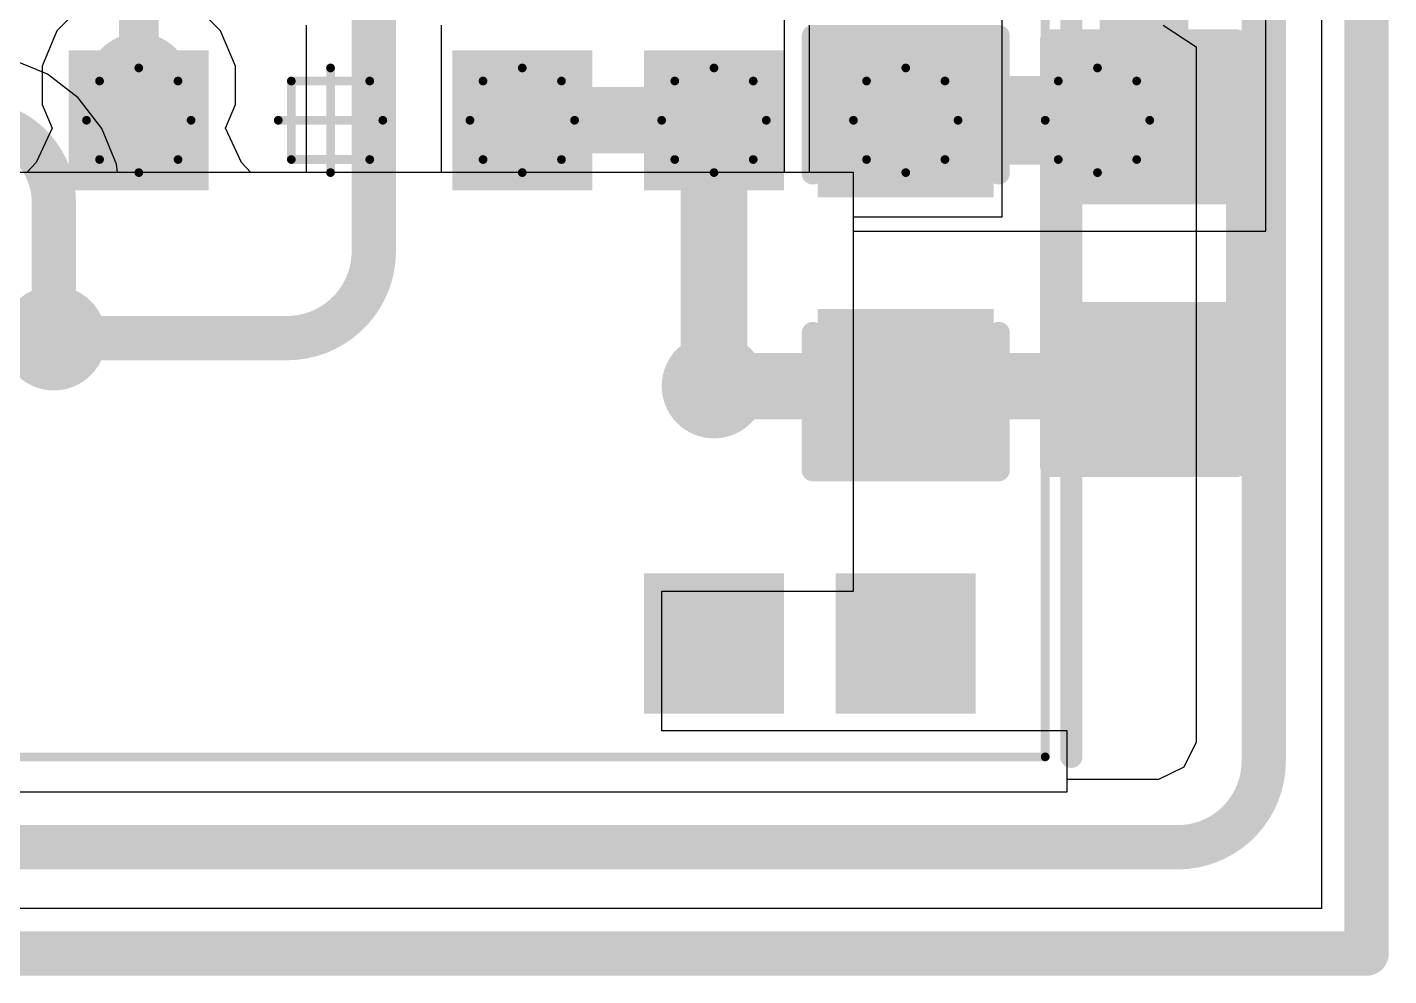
# Model space of a CAD drawing. Header units: inches. Extents: x -0.01 to 2.44, y -0.01 to 2.26.
# Drawn here: x 1.7447 to 2.0522, y -0.005 to 0.2091 of the extents above; entities that cross this region are included whole.
import ezdxf

# ---------------------------------------------------------------- set-up
doc = ezdxf.new("R2010")
doc.units = ezdxf.units.IN
doc.header["$MEASUREMENT"] = 0
for name, color, linetype in [('Board Outline', 216, 'Continuous'), ('Bottom Layer', 5, 'Continuous'), ('Bottom Overlay', 54, 'Continuous'), ('Bottom Paste', 16, 'Continuous'), ('Bottom Solder', 6, 'Continuous'), ('GROUND', 16, 'Continuous'), ('Multi-Layer', 9, 'Continuous'), ('POWER', 76, 'Continuous'), ('SIGNAL1', 90, 'Continuous'), ('SIGNAL2', 156, 'Continuous'), ('Top 3D Body', 76, 'Continuous'), ('Top Assembly', 56, 'Continuous'), ('Top Component Center', 56, 'Continuous'), ('Top Layer', 1, 'Continuous'), ('Top Overlay', 2, 'Continuous'), ('Top Paste', 8, 'Continuous'), ('Top Solder', 216, 'Continuous'), ('Via Holes', 16, 'Continuous')]:
    doc.layers.add(name, color=color, linetype=linetype)

# ---------------------------------------------------------------- blocks, each defined once
blk = doc.blocks.new('NORA_B120_00B_28')
at = {"layer": 'Top Layer'}
for points in [[(-0.16142, 0.27953), (-0.18504, 0.27953), (-0.18504, 0.30315), (-0.16142, 0.30315)], [(-0.11811, 0.27953), (-0.14173, 0.27953), (-0.14173, 0.30315), (-0.11811, 0.30315)], [(-0.16142, 0.22047), (-0.18504, 0.22047), (-0.18504, 0.24409), (-0.16142, 0.24409)], [(-0.16142, 0.16142), (-0.18504, 0.16142), (-0.18504, 0.18504), (-0.16142, 0.18504)], [(-0.11811, 0.16142), (-0.14173, 0.16142), (-0.14173, 0.18504), (-0.11811, 0.18504)], [(-0.0748, 0.16142), (-0.09843, 0.16142), (-0.09843, 0.18504), (-0.0748, 0.18504)], [(0.01181, 0.16142), (-0.01181, 0.16142), (-0.01181, 0.18504), (0.01181, 0.18504)]]:
    blk.add_hatch(color=1, dxfattribs=at).paths.add_polyline_path(points)
at = {"layer": 'Top Paste'}
for points in [[(-0.16142, 0.27953), (-0.18504, 0.27953), (-0.18504, 0.30315), (-0.16142, 0.30315)], [(-0.11811, 0.27953), (-0.14173, 0.27953), (-0.14173, 0.30315), (-0.11811, 0.30315)], [(-0.16142, 0.22047), (-0.18504, 0.22047), (-0.18504, 0.24409), (-0.16142, 0.24409)], [(-0.16142, 0.16142), (-0.18504, 0.16142), (-0.18504, 0.18504), (-0.16142, 0.18504)], [(-0.11811, 0.16142), (-0.14173, 0.16142), (-0.14173, 0.18504), (-0.11811, 0.18504)], [(-0.0748, 0.16142), (-0.09843, 0.16142), (-0.09843, 0.18504), (-0.0748, 0.18504)], [(0.01181, 0.16142), (-0.01181, 0.16142), (-0.01181, 0.18504), (0.01181, 0.18504)]]:
    blk.add_hatch(color=8, dxfattribs=at).paths.add_polyline_path(points)
at = {"layer": 'Top Solder'}
for points in [[(-0.15742, 0.27553), (-0.18904, 0.27553), (-0.18904, 0.30715), (-0.15742, 0.30715)], [(-0.11411, 0.27553), (-0.14573, 0.27553), (-0.14573, 0.30715), (-0.11411, 0.30715)], [(-0.15742, 0.21647), (-0.18904, 0.21647), (-0.18904, 0.24809), (-0.15742, 0.24809)], [(-0.15742, 0.15742), (-0.18904, 0.15742), (-0.18904, 0.18904), (-0.15742, 0.18904)], [(-0.11411, 0.15742), (-0.14573, 0.15742), (-0.14573, 0.18904), (-0.11411, 0.18904)], [(-0.0708, 0.15742), (-0.10243, 0.15742), (-0.10243, 0.18904), (-0.0708, 0.18904)], [(0.01581, 0.15742), (-0.01581, 0.15742), (-0.01581, 0.18904), (0.01581, 0.18904)]]:
    blk.add_hatch(color=216, dxfattribs=at).paths.add_polyline_path(points)
at = {"layer": 'Multi-Layer'}
for p, q in [((0.20571, 0.3248), (-0.20965, 0.3248)), ((-0.20965, 0.3248), (-0.20965, 0.31102)), ((-0.20965, 0.31102), (-0.11811, 0.31102)), ((-0.11811, 0.31102), (-0.11811, 0.27953)), ((-0.11811, 0.27953), (-0.16142, 0.27953)), ((-0.16142, 0.27953), (-0.16142, 0.18504)), ((-0.16142, 0.18504), (0.16142, 0.18504))]:
    blk.add_line(p, q, dxfattribs=at)
at = {"layer": 'Top 3D Body'}
for points in [[(-0.20472, 0.31693, 0.00197, 0.00197, 0), (-0.20472, -0.24606, 0.00197, 0.00197, 0)], [(0.20472, 0.31693, 0.00197, 0.00197, 0), (-0.20472, 0.31693, 0.00197, 0.00197, 0)]]:
    blk.add_lwpolyline(points, format="xyseb", dxfattribs=at)
blk.add_lwpolyline([(-0.20522, 0.31693, 0.000984, 0.000984, 1), (-0.20423, 0.31693, 0.000984, 0.000984, 1)], format="xyseb", close=True, dxfattribs=at)
blk.add_lwpolyline([(-0.20522, 0.31693, 0.000984, 0.000984, 1), (-0.20423, 0.31693, 0.000984, 0.000984, 1)], format="xyseb", close=True, dxfattribs=at)
at = {"layer": 'Top Assembly'}
for points in [[(-0.20768, 0.18209, 0.00197, 0.00197, 0), (-0.22539, 0.18209, 0.00197, 0.00197, 0)], [(-0.22539, 0.18209, 0.00197, 0.00197, 0), (-0.22539, 0.16437, 0.00197, 0.00197, 0)], [(-0.20768, 0.18209, 0.00197, 0.00197, 0), (-0.20768, 0.16437, 0.00197, 0.00197, 0)], [(-0.18209, 0.18209, 0.00197, 0.00197, 0), (-0.18209, 0.16437, 0.00197, 0.00197, 0)], [(-0.16437, 0.18209, 0.00197, 0.00197, 0), (-0.18209, 0.18209, 0.00197, 0.00197, 0)], [(-0.16437, 0.18209, 0.00197, 0.00197, 0), (-0.16437, 0.16437, 0.00197, 0.00197, 0)], [(-0.13878, 0.18209, 0.00197, 0.00197, 0), (-0.13878, 0.16437, 0.00197, 0.00197, 0)], [(-0.12106, 0.18209, 0.00197, 0.00197, 0), (-0.13878, 0.18209, 0.00197, 0.00197, 0)], [(-0.12106, 0.18209, 0.00197, 0.00197, 0), (-0.12106, 0.16437, 0.00197, 0.00197, 0)], [(-0.09547, 0.18209, 0.00197, 0.00197, 0), (-0.09547, 0.16437, 0.00197, 0.00197, 0)], [(-0.07776, 0.18209, 0.00197, 0.00197, 0), (-0.09547, 0.18209, 0.00197, 0.00197, 0)], [(-0.07776, 0.18209, 0.00197, 0.00197, 0), (-0.07776, 0.16437, 0.00197, 0.00197, 0)], [(-0.03445, 0.18209, 0.00197, 0.00197, 0), (-0.05216, 0.18209, 0.00197, 0.00197, 0)], [(-0.05216, 0.18209, 0.00197, 0.00197, 0), (-0.05216, 0.16437, 0.00197, 0.00197, 0)], [(-0.03445, 0.18209, 0.00197, 0.00197, 0), (-0.03445, 0.16437, 0.00197, 0.00197, 0)], [(-0.00886, 0.18209, 0.00197, 0.00197, 0), (-0.00886, 0.16437, 0.00197, 0.00197, 0)], [(0.00886, 0.18209, 0.00197, 0.00197, 0), (-0.00886, 0.18209, 0.00197, 0.00197, 0)], [(0.00886, 0.18209, 0.00197, 0.00197, 0), (0.00886, 0.16437, 0.00197, 0.00197, 0)], [(-0.20768, 0.16437, 0.00197, 0.00197, 0), (-0.22539, 0.16437, 0.00197, 0.00197, 0)], [(-0.16437, 0.16437, 0.00197, 0.00197, 0), (-0.18209, 0.16437, 0.00197, 0.00197, 0)], [(-0.12106, 0.16437, 0.00197, 0.00197, 0), (-0.13878, 0.16437, 0.00197, 0.00197, 0)], [(-0.07776, 0.16437, 0.00197, 0.00197, 0), (-0.09547, 0.16437, 0.00197, 0.00197, 0)], [(-0.03445, 0.16437, 0.00197, 0.00197, 0), (-0.05216, 0.16437, 0.00197, 0.00197, 0)], [(0.00886, 0.16437, 0.00197, 0.00197, 0), (-0.00886, 0.16437, 0.00197, 0.00197, 0)]]:
    blk.add_lwpolyline(points, format="xyseb", dxfattribs=at)
for points in [[(-0.22588, 0.18209, 0.000984, 0.000984, 1), (-0.2249, 0.18209, 0.000984, 0.000984, 1)], [(-0.22588, 0.18209, 0.000984, 0.000984, 1), (-0.2249, 0.18209, 0.000984, 0.000984, 1)], [(-0.20817, 0.18209, 0.000984, 0.000984, 1), (-0.20718, 0.18209, 0.000984, 0.000984, 1)], [(-0.20817, 0.18209, 0.000984, 0.000984, 1), (-0.20718, 0.18209, 0.000984, 0.000984, 1)], [(-0.18258, 0.18209, 0.000984, 0.000984, 1), (-0.18159, 0.18209, 0.000984, 0.000984, 1)], [(-0.18258, 0.18209, 0.000984, 0.000984, 1), (-0.18159, 0.18209, 0.000984, 0.000984, 1)], [(-0.16486, 0.18209, 0.000984, 0.000984, 1), (-0.16388, 0.18209, 0.000984, 0.000984, 1)], [(-0.16486, 0.18209, 0.000984, 0.000984, 1), (-0.16388, 0.18209, 0.000984, 0.000984, 1)], [(-0.13927, 0.18209, 0.000984, 0.000984, 1), (-0.13829, 0.18209, 0.000984, 0.000984, 1)], [(-0.13927, 0.18209, 0.000984, 0.000984, 1), (-0.13829, 0.18209, 0.000984, 0.000984, 1)], [(-0.12155, 0.18209, 0.000984, 0.000984, 1), (-0.12057, 0.18209, 0.000984, 0.000984, 1)], [(-0.12155, 0.18209, 0.000984, 0.000984, 1), (-0.12057, 0.18209, 0.000984, 0.000984, 1)], [(-0.09596, 0.18209, 0.000984, 0.000984, 1), (-0.09498, 0.18209, 0.000984, 0.000984, 1)], [(-0.09596, 0.18209, 0.000984, 0.000984, 1), (-0.09498, 0.18209, 0.000984, 0.000984, 1)], [(-0.07825, 0.18209, 0.000984, 0.000984, 1), (-0.07726, 0.18209, 0.000984, 0.000984, 1)], [(-0.07825, 0.18209, 0.000984, 0.000984, 1), (-0.07726, 0.18209, 0.000984, 0.000984, 1)], [(-0.05266, 0.18209, 0.000984, 0.000984, 1), (-0.05167, 0.18209, 0.000984, 0.000984, 1)], [(-0.05266, 0.18209, 0.000984, 0.000984, 1), (-0.05167, 0.18209, 0.000984, 0.000984, 1)], [(-0.03494, 0.18209, 0.000984, 0.000984, 1), (-0.03396, 0.18209, 0.000984, 0.000984, 1)], [(-0.03494, 0.18209, 0.000984, 0.000984, 1), (-0.03396, 0.18209, 0.000984, 0.000984, 1)], [(-0.00935, 0.18209, 0.000984, 0.000984, 1), (-0.00837, 0.18209, 0.000984, 0.000984, 1)], [(-0.00935, 0.18209, 0.000984, 0.000984, 1), (-0.00837, 0.18209, 0.000984, 0.000984, 1)], [(0.00837, 0.18209, 0.000984, 0.000984, 1), (0.00935, 0.18209, 0.000984, 0.000984, 1)], [(0.00837, 0.18209, 0.000984, 0.000984, 1), (0.00935, 0.18209, 0.000984, 0.000984, 1)], [(-0.22588, 0.16437, 0.000984, 0.000984, 1), (-0.2249, 0.16437, 0.000984, 0.000984, 1)], [(-0.22588, 0.16437, 0.000984, 0.000984, 1), (-0.2249, 0.16437, 0.000984, 0.000984, 1)], [(-0.20817, 0.16437, 0.000984, 0.000984, 1), (-0.20718, 0.16437, 0.000984, 0.000984, 1)], [(-0.20817, 0.16437, 0.000984, 0.000984, 1), (-0.20718, 0.16437, 0.000984, 0.000984, 1)], [(-0.18258, 0.16437, 0.000984, 0.000984, 1), (-0.18159, 0.16437, 0.000984, 0.000984, 1)], [(-0.18258, 0.16437, 0.000984, 0.000984, 1), (-0.18159, 0.16437, 0.000984, 0.000984, 1)], [(-0.16486, 0.16437, 0.000984, 0.000984, 1), (-0.16388, 0.16437, 0.000984, 0.000984, 1)], [(-0.16486, 0.16437, 0.000984, 0.000984, 1), (-0.16388, 0.16437, 0.000984, 0.000984, 1)], [(-0.13927, 0.16437, 0.000984, 0.000984, 1), (-0.13829, 0.16437, 0.000984, 0.000984, 1)], [(-0.13927, 0.16437, 0.000984, 0.000984, 1), (-0.13829, 0.16437, 0.000984, 0.000984, 1)], [(-0.12155, 0.16437, 0.000984, 0.000984, 1), (-0.12057, 0.16437, 0.000984, 0.000984, 1)], [(-0.12155, 0.16437, 0.000984, 0.000984, 1), (-0.12057, 0.16437, 0.000984, 0.000984, 1)], [(-0.09596, 0.16437, 0.000984, 0.000984, 1), (-0.09498, 0.16437, 0.000984, 0.000984, 1)], [(-0.09596, 0.16437, 0.000984, 0.000984, 1), (-0.09498, 0.16437, 0.000984, 0.000984, 1)], [(-0.07825, 0.16437, 0.000984, 0.000984, 1), (-0.07726, 0.16437, 0.000984, 0.000984, 1)], [(-0.07825, 0.16437, 0.000984, 0.000984, 1), (-0.07726, 0.16437, 0.000984, 0.000984, 1)], [(-0.05266, 0.16437, 0.000984, 0.000984, 1), (-0.05167, 0.16437, 0.000984, 0.000984, 1)], [(-0.05266, 0.16437, 0.000984, 0.000984, 1), (-0.05167, 0.16437, 0.000984, 0.000984, 1)], [(-0.03494, 0.16437, 0.000984, 0.000984, 1), (-0.03396, 0.16437, 0.000984, 0.000984, 1)], [(-0.03494, 0.16437, 0.000984, 0.000984, 1), (-0.03396, 0.16437, 0.000984, 0.000984, 1)], [(-0.00935, 0.16437, 0.000984, 0.000984, 1), (-0.00837, 0.16437, 0.000984, 0.000984, 1)], [(-0.00935, 0.16437, 0.000984, 0.000984, 1), (-0.00837, 0.16437, 0.000984, 0.000984, 1)], [(0.00837, 0.16437, 0.000984, 0.000984, 1), (0.00935, 0.16437, 0.000984, 0.000984, 1)], [(0.00837, 0.16437, 0.000984, 0.000984, 1), (0.00935, 0.16437, 0.000984, 0.000984, 1)]]:
    blk.add_lwpolyline(points, format="xyseb", close=True, dxfattribs=at)
at = {"layer": 'Top Component Center'}
for points in [[(-0.21653, 0.18504, 0.00197, 0.00197, 0), (-0.21653, 0.16142, 0.00197, 0.00197, 0)], [(-0.17323, 0.18504, 0.00197, 0.00197, 0), (-0.17323, 0.16142, 0.00197, 0.00197, 0)], [(-0.12992, 0.18504, 0.00197, 0.00197, 0), (-0.12992, 0.16142, 0.00197, 0.00197, 0)], [(-0.08661, 0.18504, 0.00197, 0.00197, 0), (-0.08661, 0.16142, 0.00197, 0.00197, 0)], [(-0.04331, 0.18504, 0.00197, 0.00197, 0), (-0.04331, 0.16142, 0.00197, 0.00197, 0)], [(0, 0.18504, 0.00197, 0.00197, 0), (0, 0.16142, 0.00197, 0.00197, 0)], [(-0.22539, 0.18209, 0.00197, 0.00197, 0), (-0.22539, 0.16437, 0.00197, 0.00197, 0)], [(-0.20768, 0.18209, 0.00197, 0.00197, 0), (-0.22539, 0.18209, 0.00197, 0.00197, 0)], [(-0.20768, 0.18209, 0.00197, 0.00197, 0), (-0.20768, 0.16437, 0.00197, 0.00197, 0)], [(-0.18209, 0.18209, 0.00197, 0.00197, 0), (-0.18209, 0.16437, 0.00197, 0.00197, 0)], [(-0.16437, 0.18209, 0.00197, 0.00197, 0), (-0.18209, 0.18209, 0.00197, 0.00197, 0)], [(-0.16437, 0.18209, 0.00197, 0.00197, 0), (-0.16437, 0.16437, 0.00197, 0.00197, 0)], [(-0.13878, 0.18209, 0.00197, 0.00197, 0), (-0.13878, 0.16437, 0.00197, 0.00197, 0)], [(-0.12106, 0.18209, 0.00197, 0.00197, 0), (-0.13878, 0.18209, 0.00197, 0.00197, 0)], [(-0.12106, 0.18209, 0.00197, 0.00197, 0), (-0.12106, 0.16437, 0.00197, 0.00197, 0)], [(-0.09547, 0.18209, 0.00197, 0.00197, 0), (-0.09547, 0.16437, 0.00197, 0.00197, 0)], [(-0.07776, 0.18209, 0.00197, 0.00197, 0), (-0.09547, 0.18209, 0.00197, 0.00197, 0)], [(-0.07776, 0.18209, 0.00197, 0.00197, 0), (-0.07776, 0.16437, 0.00197, 0.00197, 0)], [(-0.05216, 0.18209, 0.00197, 0.00197, 0), (-0.05216, 0.16437, 0.00197, 0.00197, 0)], [(-0.03445, 0.18209, 0.00197, 0.00197, 0), (-0.05216, 0.18209, 0.00197, 0.00197, 0)], [(-0.03445, 0.18209, 0.00197, 0.00197, 0), (-0.03445, 0.16437, 0.00197, 0.00197, 0)], [(-0.00886, 0.18209, 0.00197, 0.00197, 0), (-0.00886, 0.16437, 0.00197, 0.00197, 0)], [(0.00886, 0.18209, 0.00197, 0.00197, 0), (-0.00886, 0.18209, 0.00197, 0.00197, 0)], [(0.00886, 0.18209, 0.00197, 0.00197, 0), (0.00886, 0.16437, 0.00197, 0.00197, 0)], [(-0.20472, 0.17323, 0.00197, 0.00197, 0), (-0.22835, 0.17323, 0.00197, 0.00197, 0)], [(-0.16142, 0.17323, 0.00197, 0.00197, 0), (-0.18504, 0.17323, 0.00197, 0.00197, 0)], [(-0.11811, 0.17323, 0.00197, 0.00197, 0), (-0.14173, 0.17323, 0.00197, 0.00197, 0)], [(-0.0748, 0.17323, 0.00197, 0.00197, 0), (-0.09842, 0.17323, 0.00197, 0.00197, 0)], [(-0.0315, 0.17323, 0.00197, 0.00197, 0), (-0.05512, 0.17323, 0.00197, 0.00197, 0)], [(0.01181, 0.17323, 0.00197, 0.00197, 0), (-0.01181, 0.17323, 0.00197, 0.00197, 0)], [(-0.20768, 0.16437, 0.00197, 0.00197, 0), (-0.22539, 0.16437, 0.00197, 0.00197, 0)], [(-0.16437, 0.16437, 0.00197, 0.00197, 0), (-0.18209, 0.16437, 0.00197, 0.00197, 0)], [(-0.12106, 0.16437, 0.00197, 0.00197, 0), (-0.13878, 0.16437, 0.00197, 0.00197, 0)], [(-0.07776, 0.16437, 0.00197, 0.00197, 0), (-0.09547, 0.16437, 0.00197, 0.00197, 0)], [(-0.03445, 0.16437, 0.00197, 0.00197, 0), (-0.05216, 0.16437, 0.00197, 0.00197, 0)], [(0.00886, 0.16437, 0.00197, 0.00197, 0), (-0.00886, 0.16437, 0.00197, 0.00197, 0)]]:
    blk.add_lwpolyline(points, format="xyseb", dxfattribs=at)
for points in [[(-0.21703, 0.18504, 0.000984, 0.000984, 1), (-0.21604, 0.18504, 0.000984, 0.000984, 1)], [(-0.17372, 0.18504, 0.000984, 0.000984, 1), (-0.17274, 0.18504, 0.000984, 0.000984, 1)], [(-0.13041, 0.18504, 0.000984, 0.000984, 1), (-0.12943, 0.18504, 0.000984, 0.000984, 1)], [(-0.08711, 0.18504, 0.000984, 0.000984, 1), (-0.08612, 0.18504, 0.000984, 0.000984, 1)], [(-0.0438, 0.18504, 0.000984, 0.000984, 1), (-0.04281, 0.18504, 0.000984, 0.000984, 1)], [(-0.00049, 0.18504, 0.000984, 0.000984, 1), (0.00049, 0.18504, 0.000984, 0.000984, 1)], [(-0.22588, 0.18209, 0.000984, 0.000984, 1), (-0.2249, 0.18209, 0.000984, 0.000984, 1)], [(-0.22588, 0.18209, 0.000984, 0.000984, 1), (-0.2249, 0.18209, 0.000984, 0.000984, 1)], [(-0.20817, 0.18209, 0.000984, 0.000984, 1), (-0.20718, 0.18209, 0.000984, 0.000984, 1)], [(-0.20817, 0.18209, 0.000984, 0.000984, 1), (-0.20718, 0.18209, 0.000984, 0.000984, 1)], [(-0.18258, 0.18209, 0.000984, 0.000984, 1), (-0.18159, 0.18209, 0.000984, 0.000984, 1)], [(-0.18258, 0.18209, 0.000984, 0.000984, 1), (-0.18159, 0.18209, 0.000984, 0.000984, 1)], [(-0.16486, 0.18209, 0.000984, 0.000984, 1), (-0.16388, 0.18209, 0.000984, 0.000984, 1)], [(-0.16486, 0.18209, 0.000984, 0.000984, 1), (-0.16388, 0.18209, 0.000984, 0.000984, 1)], [(-0.13927, 0.18209, 0.000984, 0.000984, 1), (-0.13829, 0.18209, 0.000984, 0.000984, 1)], [(-0.13927, 0.18209, 0.000984, 0.000984, 1), (-0.13829, 0.18209, 0.000984, 0.000984, 1)], [(-0.12155, 0.18209, 0.000984, 0.000984, 1), (-0.12057, 0.18209, 0.000984, 0.000984, 1)], [(-0.12155, 0.18209, 0.000984, 0.000984, 1), (-0.12057, 0.18209, 0.000984, 0.000984, 1)], [(-0.09596, 0.18209, 0.000984, 0.000984, 1), (-0.09498, 0.18209, 0.000984, 0.000984, 1)], [(-0.09596, 0.18209, 0.000984, 0.000984, 1), (-0.09498, 0.18209, 0.000984, 0.000984, 1)], [(-0.07825, 0.18209, 0.000984, 0.000984, 1), (-0.07726, 0.18209, 0.000984, 0.000984, 1)], [(-0.07825, 0.18209, 0.000984, 0.000984, 1), (-0.07726, 0.18209, 0.000984, 0.000984, 1)], [(-0.05266, 0.18209, 0.000984, 0.000984, 1), (-0.05167, 0.18209, 0.000984, 0.000984, 1)], [(-0.05266, 0.18209, 0.000984, 0.000984, 1), (-0.05167, 0.18209, 0.000984, 0.000984, 1)], [(-0.03494, 0.18209, 0.000984, 0.000984, 1), (-0.03396, 0.18209, 0.000984, 0.000984, 1)], [(-0.03494, 0.18209, 0.000984, 0.000984, 1), (-0.03396, 0.18209, 0.000984, 0.000984, 1)], [(-0.00935, 0.18209, 0.000984, 0.000984, 1), (-0.00837, 0.18209, 0.000984, 0.000984, 1)], [(-0.00935, 0.18209, 0.000984, 0.000984, 1), (-0.00837, 0.18209, 0.000984, 0.000984, 1)], [(0.00837, 0.18209, 0.000984, 0.000984, 1), (0.00935, 0.18209, 0.000984, 0.000984, 1)], [(0.00837, 0.18209, 0.000984, 0.000984, 1), (0.00935, 0.18209, 0.000984, 0.000984, 1)], [(-0.22884, 0.17323, 0.000984, 0.000984, 1), (-0.22785, 0.17323, 0.000984, 0.000984, 1)], [(-0.20522, 0.17323, 0.000984, 0.000984, 1), (-0.20423, 0.17323, 0.000984, 0.000984, 1)], [(-0.18553, 0.17323, 0.000984, 0.000984, 1), (-0.18455, 0.17323, 0.000984, 0.000984, 1)], [(-0.16191, 0.17323, 0.000984, 0.000984, 1), (-0.16092, 0.17323, 0.000984, 0.000984, 1)], [(-0.14222, 0.17323, 0.000984, 0.000984, 1), (-0.14124, 0.17323, 0.000984, 0.000984, 1)], [(-0.1186, 0.17323, 0.000984, 0.000984, 1), (-0.11762, 0.17323, 0.000984, 0.000984, 1)], [(-0.09892, 0.17323, 0.000984, 0.000984, 1), (-0.09793, 0.17323, 0.000984, 0.000984, 1)], [(-0.07529, 0.17323, 0.000984, 0.000984, 1), (-0.07431, 0.17323, 0.000984, 0.000984, 1)], [(-0.05561, 0.17323, 0.000984, 0.000984, 1), (-0.05463, 0.17323, 0.000984, 0.000984, 1)], [(-0.03199, 0.17323, 0.000984, 0.000984, 1), (-0.031, 0.17323, 0.000984, 0.000984, 1)], [(-0.0123, 0.17323, 0.000984, 0.000984, 1), (-0.01132, 0.17323, 0.000984, 0.000984, 1)], [(0.01132, 0.17323, 0.000984, 0.000984, 1), (0.0123, 0.17323, 0.000984, 0.000984, 1)], [(-0.22588, 0.16437, 0.000984, 0.000984, 1), (-0.2249, 0.16437, 0.000984, 0.000984, 1)], [(-0.22588, 0.16437, 0.000984, 0.000984, 1), (-0.2249, 0.16437, 0.000984, 0.000984, 1)], [(-0.20817, 0.16437, 0.000984, 0.000984, 1), (-0.20718, 0.16437, 0.000984, 0.000984, 1)], [(-0.20817, 0.16437, 0.000984, 0.000984, 1), (-0.20718, 0.16437, 0.000984, 0.000984, 1)], [(-0.18258, 0.16437, 0.000984, 0.000984, 1), (-0.18159, 0.16437, 0.000984, 0.000984, 1)], [(-0.18258, 0.16437, 0.000984, 0.000984, 1), (-0.18159, 0.16437, 0.000984, 0.000984, 1)], [(-0.16486, 0.16437, 0.000984, 0.000984, 1), (-0.16388, 0.16437, 0.000984, 0.000984, 1)], [(-0.16486, 0.16437, 0.000984, 0.000984, 1), (-0.16388, 0.16437, 0.000984, 0.000984, 1)], [(-0.13927, 0.16437, 0.000984, 0.000984, 1), (-0.13829, 0.16437, 0.000984, 0.000984, 1)], [(-0.13927, 0.16437, 0.000984, 0.000984, 1), (-0.13829, 0.16437, 0.000984, 0.000984, 1)], [(-0.12155, 0.16437, 0.000984, 0.000984, 1), (-0.12057, 0.16437, 0.000984, 0.000984, 1)], [(-0.12155, 0.16437, 0.000984, 0.000984, 1), (-0.12057, 0.16437, 0.000984, 0.000984, 1)], [(-0.09596, 0.16437, 0.000984, 0.000984, 1), (-0.09498, 0.16437, 0.000984, 0.000984, 1)], [(-0.09596, 0.16437, 0.000984, 0.000984, 1), (-0.09498, 0.16437, 0.000984, 0.000984, 1)], [(-0.07825, 0.16437, 0.000984, 0.000984, 1), (-0.07726, 0.16437, 0.000984, 0.000984, 1)], [(-0.07825, 0.16437, 0.000984, 0.000984, 1), (-0.07726, 0.16437, 0.000984, 0.000984, 1)], [(-0.05266, 0.16437, 0.000984, 0.000984, 1), (-0.05167, 0.16437, 0.000984, 0.000984, 1)], [(-0.05266, 0.16437, 0.000984, 0.000984, 1), (-0.05167, 0.16437, 0.000984, 0.000984, 1)], [(-0.03494, 0.16437, 0.000984, 0.000984, 1), (-0.03396, 0.16437, 0.000984, 0.000984, 1)], [(-0.03494, 0.16437, 0.000984, 0.000984, 1), (-0.03396, 0.16437, 0.000984, 0.000984, 1)], [(-0.00935, 0.16437, 0.000984, 0.000984, 1), (-0.00837, 0.16437, 0.000984, 0.000984, 1)], [(-0.00935, 0.16437, 0.000984, 0.000984, 1), (-0.00837, 0.16437, 0.000984, 0.000984, 1)], [(0.00837, 0.16437, 0.000984, 0.000984, 1), (0.00935, 0.16437, 0.000984, 0.000984, 1)], [(0.00837, 0.16437, 0.000984, 0.000984, 1), (0.00935, 0.16437, 0.000984, 0.000984, 1)], [(-0.21703, 0.16142, 0.000984, 0.000984, 1), (-0.21604, 0.16142, 0.000984, 0.000984, 1)], [(-0.17372, 0.16142, 0.000984, 0.000984, 1), (-0.17274, 0.16142, 0.000984, 0.000984, 1)], [(-0.13041, 0.16142, 0.000984, 0.000984, 1), (-0.12943, 0.16142, 0.000984, 0.000984, 1)], [(-0.08711, 0.16142, 0.000984, 0.000984, 1), (-0.08612, 0.16142, 0.000984, 0.000984, 1)], [(-0.0438, 0.16142, 0.000984, 0.000984, 1), (-0.04281, 0.16142, 0.000984, 0.000984, 1)], [(-0.00049, 0.16142, 0.000984, 0.000984, 1), (0.00049, 0.16142, 0.000984, 0.000984, 1)]]:
    blk.add_lwpolyline(points, format="xyseb", close=True, dxfattribs=at)
at = {"layer": 'Top Overlay'}
blk.add_lwpolyline([(-0.21063, 0.31693, 0.005, 0.005, 0), (-0.21063, -0.25197, 0.005, 0.005, 0)], format="xyseb", dxfattribs=at)
blk.add_lwpolyline([(-0.21188, 0.31693, 0.0025, 0.0025, 1), (-0.20938, 0.31693, 0.0025, 0.0025, 1)], format="xyseb", close=True, dxfattribs=at)
blk = doc.blocks.new('R___0603_B_56')
at = {"layer": 'Bottom Layer'}
for points in [[(-0.045, -0.0175), (-0.045, 0.0175), (-0.015, 0.0175), (-0.015, -0.0175)], [(0.015, -0.0175), (0.015, 0.0175), (0.045, 0.0175), (0.045, -0.0175)]]:
    blk.add_hatch(color=5, dxfattribs=at).paths.add_polyline_path(points)
at = {"layer": 'Bottom Paste'}
for points in [[(-0.045, -0.0175), (-0.045, 0.0175), (-0.015, 0.0175), (-0.015, -0.0175)], [(0.015, -0.0175), (0.015, 0.0175), (0.045, 0.0175), (0.045, -0.0175)]]:
    blk.add_hatch(color=16, dxfattribs=at).paths.add_polyline_path(points)
at = {"layer": 'Bottom Solder'}
for points in [[(-0.049, -0.0215), (-0.049, 0.0215), (-0.011, 0.0215), (-0.011, -0.0215)], [(0.011, -0.0215), (0.011, 0.0215), (0.049, 0.0215), (0.049, -0.0215)]]:
    blk.add_hatch(color=6, dxfattribs=at).paths.add_polyline_path(points)
at = {"layer": 'Bottom Overlay'}
for points in [[(-0.048, 0.021, 0.005, 0.005, 0), (-0.048, -0.021, 0.005, 0.005, 0)], [(-0.048, 0.021, 0.005, 0.005, 0), (0.048, 0.021, 0.005, 0.005, 0)], [(0.048, 0.021, 0.005, 0.005, 0), (0.048, -0.021, 0.005, 0.005, 0)], [(-0.048, -0.021, 0.005, 0.005, 0), (0.048, -0.021, 0.005, 0.005, 0)]]:
    blk.add_lwpolyline(points, format="xyseb", dxfattribs=at)
for points in [[(-0.04925, 0.021, 0.0025, 0.0025, 1), (-0.04675, 0.021, 0.0025, 0.0025, 1)], [(-0.04925, 0.021, 0.0025, 0.0025, 1), (-0.04675, 0.021, 0.0025, 0.0025, 1)], [(0.04675, 0.021, 0.0025, 0.0025, 1), (0.04925, 0.021, 0.0025, 0.0025, 1)], [(0.04675, 0.021, 0.0025, 0.0025, 1), (0.04925, 0.021, 0.0025, 0.0025, 1)], [(-0.04925, -0.021, 0.0025, 0.0025, 1), (-0.04675, -0.021, 0.0025, 0.0025, 1)], [(-0.04925, -0.021, 0.0025, 0.0025, 1), (-0.04675, -0.021, 0.0025, 0.0025, 1)], [(0.04675, -0.021, 0.0025, 0.0025, 1), (0.04925, -0.021, 0.0025, 0.0025, 1)], [(0.04675, -0.021, 0.0025, 0.0025, 1), (0.04925, -0.021, 0.0025, 0.0025, 1)]]:
    blk.add_lwpolyline(points, format="xyseb", close=True, dxfattribs=at)
blk = doc.blocks.new('C___0603_B_122')
at = {"layer": 'Bottom Layer'}
for points in [[(-0.045, -0.0175), (-0.045, 0.0175), (-0.015, 0.0175), (-0.015, -0.0175)], [(0.015, -0.0175), (0.015, 0.0175), (0.045, 0.0175), (0.045, -0.0175)]]:
    blk.add_hatch(color=5, dxfattribs=at).paths.add_polyline_path(points)
at = {"layer": 'Bottom Paste'}
for points in [[(-0.045, -0.0175), (-0.045, 0.0175), (-0.015, 0.0175), (-0.015, -0.0175)], [(0.015, -0.0175), (0.015, 0.0175), (0.045, 0.0175), (0.045, -0.0175)]]:
    blk.add_hatch(color=16, dxfattribs=at).paths.add_polyline_path(points)
at = {"layer": 'Bottom Solder'}
for points in [[(-0.04736, -0.01986), (-0.04736, 0.01986), (-0.01264, 0.01986), (-0.01264, -0.01986)], [(0.01264, -0.01986), (0.01264, 0.01986), (0.04736, 0.01986), (0.04736, -0.01986)]]:
    blk.add_hatch(color=6, dxfattribs=at).paths.add_polyline_path(points)
at = {"layer": 'Bottom Overlay'}
for points in [[(-0.049, 0.021, 0.005, 0.005, 0), (-0.018, 0.021, 0.005, 0.005, 0)], [(-0.049, 0.021, 0.005, 0.005, 0), (-0.049, -0.021, 0.005, 0.005, 0)], [(0.049, 0.021, 0.005, 0.005, 0), (0.018, 0.021, 0.005, 0.005, 0)], [(0.049, 0.021, 0.005, 0.005, 0), (0.049, -0.021, 0.005, 0.005, 0)], [(-0.049, -0.021, 0.005, 0.005, 0), (-0.018, -0.021, 0.005, 0.005, 0)], [(0.018, -0.021, 0.005, 0.005, 0), (0.049, -0.021, 0.005, 0.005, 0)]]:
    blk.add_lwpolyline(points, format="xyseb", dxfattribs=at)
for points in [[(-0.05025, 0.021, 0.0025, 0.0025, 1), (-0.04775, 0.021, 0.0025, 0.0025, 1)], [(-0.05025, 0.021, 0.0025, 0.0025, 1), (-0.04775, 0.021, 0.0025, 0.0025, 1)], [(-0.01925, 0.021, 0.0025, 0.0025, 1), (-0.01675, 0.021, 0.0025, 0.0025, 1)], [(0.01675, 0.021, 0.0025, 0.0025, 1), (0.01925, 0.021, 0.0025, 0.0025, 1)], [(0.04775, 0.021, 0.0025, 0.0025, 1), (0.05025, 0.021, 0.0025, 0.0025, 1)], [(0.04775, 0.021, 0.0025, 0.0025, 1), (0.05025, 0.021, 0.0025, 0.0025, 1)], [(-0.05025, -0.021, 0.0025, 0.0025, 1), (-0.04775, -0.021, 0.0025, 0.0025, 1)], [(-0.05025, -0.021, 0.0025, 0.0025, 1), (-0.04775, -0.021, 0.0025, 0.0025, 1)], [(-0.01925, -0.021, 0.0025, 0.0025, 1), (-0.01675, -0.021, 0.0025, 0.0025, 1)], [(0.01675, -0.021, 0.0025, 0.0025, 1), (0.01925, -0.021, 0.0025, 0.0025, 1)], [(0.04775, -0.021, 0.0025, 0.0025, 1), (0.05025, -0.021, 0.0025, 0.0025, 1)], [(0.04775, -0.021, 0.0025, 0.0025, 1), (0.05025, -0.021, 0.0025, 0.0025, 1)]]:
    blk.add_lwpolyline(points, format="xyseb", close=True, dxfattribs=at)

msp = doc.modelspace()

# ---------------------------------------------------------------- hatches: boundary and pattern name
at = {"layer": 'Bottom Layer'}
h = msp.add_hatch(color=5, dxfattribs=at)
edge = h.paths.add_edge_path()
edge.add_arc((1.76992, 0.19598), 0.01181, 0, 360)
h = msp.add_hatch(color=5, dxfattribs=at)
edge = h.paths.add_edge_path()
edge.add_arc((1.75074, 0.13893), 0.01181, 0, 360)
h = msp.add_hatch(color=5, dxfattribs=at)
edge = h.paths.add_edge_path()
edge.add_arc((1.89984, 0.12811), 0.01181, 0, 360)
at = {"layer": 'GROUND'}
h = msp.add_hatch(color=16, dxfattribs=at)
edge = h.paths.add_edge_path()
edge.add_arc((1.76992, 0.19598), 0.01181, 0, 360)
h = msp.add_hatch(color=16, dxfattribs=at)
edge = h.paths.add_edge_path()
edge.add_arc((1.75074, 0.13893), 0.01181, 0, 360)
h = msp.add_hatch(color=16, dxfattribs=at)
edge = h.paths.add_edge_path()
edge.add_arc((1.89984, 0.12811), 0.01181, 0, 360)
at = {"layer": 'POWER'}
h = msp.add_hatch(color=76, dxfattribs=at)
edge = h.paths.add_edge_path()
edge.add_arc((1.76992, 0.19598), 0.01181, 0, 360)
h = msp.add_hatch(color=76, dxfattribs=at)
edge = h.paths.add_edge_path()
edge.add_arc((1.75074, 0.13893), 0.01181, 0, 360)
h = msp.add_hatch(color=76, dxfattribs=at)
edge = h.paths.add_edge_path()
edge.add_arc((1.89984, 0.12811), 0.01181, 0, 360)
at = {"layer": 'SIGNAL1'}
h = msp.add_hatch(color=90, dxfattribs=at)
edge = h.paths.add_edge_path()
edge.add_arc((1.76992, 0.19598), 0.01181, 0, 360)
h = msp.add_hatch(color=90, dxfattribs=at)
edge = h.paths.add_edge_path()
edge.add_arc((1.75074, 0.13893), 0.01181, 0, 360)
h = msp.add_hatch(color=90, dxfattribs=at)
edge = h.paths.add_edge_path()
edge.add_arc((1.89984, 0.12811), 0.01181, 0, 360)
at = {"layer": 'SIGNAL2'}
h = msp.add_hatch(color=156, dxfattribs=at)
edge = h.paths.add_edge_path()
edge.add_arc((1.76992, 0.19598), 0.01181, 0, 360)
h = msp.add_hatch(color=156, dxfattribs=at)
edge = h.paths.add_edge_path()
edge.add_arc((1.75074, 0.13893), 0.01181, 0, 360)
h = msp.add_hatch(color=156, dxfattribs=at)
edge = h.paths.add_edge_path()
edge.add_arc((1.89984, 0.12811), 0.01181, 0, 360)
at = {"layer": 'Top Layer'}
h = msp.add_hatch(color=1, dxfattribs=at)
edge = h.paths.add_edge_path()
edge.add_arc((1.76992, 0.19598), 0.01181, 0, 360)
h = msp.add_hatch(color=1, dxfattribs=at)
edge = h.paths.add_edge_path()
edge.add_arc((1.75074, 0.13893), 0.01181, 0, 360)
h = msp.add_hatch(color=1, dxfattribs=at)
edge = h.paths.add_edge_path()
edge.add_arc((1.89984, 0.12811), 0.01181, 0, 360)
at = {"layer": 'Via Holes'}
h = msp.add_hatch(color=7, dxfattribs=at)
edge = h.paths.add_edge_path()
edge.add_arc((1.76992, 0.19598), 0.00591, 0, 360)
h = msp.add_hatch(color=7, dxfattribs=at)
edge = h.paths.add_edge_path()
edge.add_arc((1.75074, 0.13893), 0.00591, 0, 360)
h = msp.add_hatch(color=7, dxfattribs=at)
edge = h.paths.add_edge_path()
edge.add_arc((1.89984, 0.12811), 0.00591, 0, 360)

# ---------------------------------------------------------------- linework, layer by layer
at = {"layer": 'Board Outline'}
for points in [[(2.04724, 0, 0.01, 0.01, 0), (2.04724, 1.85039, 0.01, 0.01, 0)], [(0, 0, 0.01, 0.01, 0), (2.04724, 0, 0.01, 0.01, 0)]]:
    msp.add_lwpolyline(points, format="xyseb", dxfattribs=at)
msp.add_lwpolyline([(2.04474, 0, 0.005, 0.005, 1), (2.04974, 0, 0.005, 0.005, 1)], format="xyseb", close=True, dxfattribs=at)
msp.add_lwpolyline([(2.04474, 0, 0.005, 0.005, 1), (2.04974, 0, 0.005, 0.005, 1)], format="xyseb", close=True, dxfattribs=at)
at = {"layer": 'Bottom Layer'}
for p, q in [((2.03705, 0.25147), (2.03705, 0.0102)), ((1.91565, 0.21311), (1.91565, 0.1763)), ((2.02445, 0.16311), (2.02445, 0.21311)), ((1.91565, 0.1763), (1.73451, 0.1763)), ((1.93134, 0.08181), (1.93134, 0.16311)), ((1.93134, 0.16311), (2.02445, 0.16311)), ((1.88803, 0.05032), (1.88803, 0.08181)), ((1.88803, 0.08181), (1.93134, 0.08181)), ((1.97957, 0.05032), (1.88803, 0.05032)), ((1.97957, 0.03654), (1.97957, 0.05032)), ((1.56421, 0.03654), (1.97957, 0.03654)), ((2.03705, 0.0102), (0.0102, 0.0102))]:
    msp.add_line(p, q, dxfattribs=at)
for points in [[(1.99695, 0.18811, 0.02, 0.02, 0), (1.99695, 0.23142, 0.02, 0.02, 0)], [(1.94315, 0.18811, 0.02, 0.02, 0), (1.99695, 0.18811, 0.02, 0.02, 0)], [(1.89984, 0.12811, 0.015, 0.015, 0), (1.99695, 0.12811, 0.015, 0.015, 0)], [(1.89984, 0.12811, 0.015, 0.015, 0), (1.89984, 0.12811, 0.015, 0.015, 0)]]:
    msp.add_lwpolyline(points, format="xyseb", dxfattribs=at)
for points in [[(1.93815, 0.18811, 0.01, 0.01, 1), (1.94815, 0.18811, 0.01, 0.01, 1)], [(1.99195, 0.18811, 0.01, 0.01, 1), (2.00195, 0.18811, 0.01, 0.01, 1)], [(1.99195, 0.18811, 0.01, 0.01, 1), (2.00195, 0.18811, 0.01, 0.01, 1)], [(1.89609, 0.12811, 0.0075, 0.0075, 1), (1.90359, 0.12811, 0.0075, 0.0075, 1)], [(1.89609, 0.12811, 0.0075, 0.0075, 1), (1.90359, 0.12811, 0.0075, 0.0075, 1)], [(1.89609, 0.12811, 0.0075, 0.0075, 1), (1.90359, 0.12811, 0.0075, 0.0075, 1)], [(1.9932, 0.12811, 0.0075, 0.0075, 1), (2.0007, 0.12811, 0.0075, 0.0075, 1)]]:
    msp.add_lwpolyline(points, format="xyseb", close=True, dxfattribs=at)
at = {"layer": 'GROUND'}
for p, q in [((2.03705, 0.24369), (2.03705, 0.0102)), ((1.93134, 0.1763), (1.73451, 0.1763)), ((1.93134, 0.08181), (1.93134, 0.1763)), ((1.88803, 0.05032), (1.88803, 0.08181)), ((1.88803, 0.08181), (1.93134, 0.08181)), ((1.97957, 0.05032), (1.88803, 0.05032)), ((1.97957, 0.03654), (1.97957, 0.05032)), ((1.56421, 0.03654), (1.97957, 0.03654)), ((2.03705, 0.0102), (0.0102, 0.0102))]:
    msp.add_line(p, q, dxfattribs=at)
at = {"layer": 'POWER'}
for p, q in [((2.03705, 0.24369), (2.03705, 0.0102)), ((1.75757, 0.21447), (1.75143, 0.20833)), ((1.78841, 0.20833), (1.78228, 0.21447)), ((1.75143, 0.20833), (1.74811, 0.20032)), ((1.79173, 0.20032), (1.78841, 0.20833)), ((1.74811, 0.20032), (1.74811, 0.19164)), ((1.79173, 0.19164), (1.79173, 0.20032)), ((1.74811, 0.19164), (1.75032, 0.1863)), ((1.78952, 0.1863), (1.79173, 0.19164)), ((1.75032, 0.1863), (1.74676, 0.1786)), ((1.79309, 0.1786), (1.78952, 0.1863)), ((1.74676, 0.1786), (1.74461, 0.1763)), ((1.79523, 0.1763), (1.79309, 0.1786)), ((1.93134, 0.1763), (1.79523, 0.1763)), ((1.93134, 0.08181), (1.93134, 0.1763)), ((1.88803, 0.05032), (1.88803, 0.08181)), ((1.88803, 0.08181), (1.93134, 0.08181)), ((1.97957, 0.05032), (1.88803, 0.05032)), ((1.97957, 0.03654), (1.97957, 0.05032)), ((1.56421, 0.03654), (1.97957, 0.03654)), ((2.03705, 0.0102), (0.35368, 0.0102))]:
    msp.add_line(p, q, dxfattribs=at)
at = {"layer": 'SIGNAL1'}
for p, q in [((2.03705, 0.24369), (2.03705, 0.0102)), ((1.93134, 0.1763), (1.73451, 0.1763)), ((1.93134, 0.08181), (1.93134, 0.1763)), ((1.88803, 0.05032), (1.88803, 0.08181)), ((1.88803, 0.08181), (1.93134, 0.08181)), ((1.97957, 0.05032), (1.88803, 0.05032)), ((1.97957, 0.03654), (1.97957, 0.05032)), ((1.67617, 0.03654), (1.97957, 0.03654)), ((2.03705, 0.0102), (1.672, 0.0102))]:
    msp.add_line(p, q, dxfattribs=at)
at = {"layer": 'SIGNAL2'}
for p, q in [((2.00129, 0.20961), (2.00871, 0.20465)), ((2.00871, 0.20465), (2.00871, 0.04773)), ((1.74929, 0.19852), (1.74121, 0.20186)), ((1.75622, 0.1932), (1.74929, 0.19852)), ((1.76154, 0.18626), (1.75622, 0.1932)), ((1.76488, 0.17819), (1.76154, 0.18626)), ((1.76513, 0.1763), (1.76488, 0.17819)), ((1.93134, 0.1763), (1.76513, 0.1763)), ((1.93134, 0.08181), (1.93134, 0.1763)), ((1.88803, 0.05032), (1.88803, 0.08181)), ((1.88803, 0.08181), (1.93134, 0.08181)), ((1.97957, 0.05032), (1.88803, 0.05032)), ((1.97957, 0.03929), (1.97957, 0.05032)), ((2.00871, 0.04773), (2.00593, 0.04207)), ((2.00593, 0.04207), (2.00027, 0.03929)), ((2.00027, 0.03929), (1.97957, 0.03929))]:
    msp.add_line(p, q, dxfattribs=at)
for points in [[(2.024, 0.04343, 0.01, 0.01, 0), (2.024, 0.274, 0.01, 0.01, 0)], [(1.73255, 0.18772, 0.01, 0.01, -0.414214), (1.75074, 0.16952, 0.01, 0.01, 0)], [(1.75074, 0.13893, 0.01, 0.01, 0), (1.75074, 0.16952, 0.01, 0.01, 0)], [(2.024, 0.04343, 0.01, 0.01, -0.414214), (2.00457, 0.024, 0.01, 0.01, 0)], [(1.08602, 0.024, 0.01, 0.01, 0), (2.00457, 0.024, 0.01, 0.01, 0)]]:
    msp.add_lwpolyline(points, format="xyseb", dxfattribs=at)
for points in [[(1.74824, 0.16952, 0.005, 0.005, 1), (1.75324, 0.16952, 0.005, 0.005, 1)], [(1.74824, 0.16952, 0.005, 0.005, 1), (1.75324, 0.16952, 0.005, 0.005, 1)], [(1.74824, 0.13893, 0.005, 0.005, 1), (1.75324, 0.13893, 0.005, 0.005, 1)], [(2.0215, 0.04343, 0.005, 0.005, 1), (2.0265, 0.04343, 0.005, 0.005, 1)], [(2.0215, 0.04343, 0.005, 0.005, 1), (2.0265, 0.04343, 0.005, 0.005, 1)], [(2.00207, 0.024, 0.005, 0.005, 1), (2.00707, 0.024, 0.005, 0.005, 1)], [(2.00207, 0.024, 0.005, 0.005, 1), (2.00707, 0.024, 0.005, 0.005, 1)]]:
    msp.add_lwpolyline(points, format="xyseb", close=True, dxfattribs=at)
at = {"layer": 'Top Layer'}
for p, q in [((2.03705, 0.25147), (2.03705, 0.0102)), ((1.96496, 0.1663), (1.96496, 0.21612)), ((1.80771, 0.20961), (1.80771, 0.1763)), ((1.83829, 0.1763), (1.83829, 0.20961)), ((1.92134, 0.20961), (1.92134, 0.1763)), ((1.80771, 0.1763), (1.73451, 0.1763)), ((1.92134, 0.1763), (1.83829, 0.1763)), ((1.93134, 0.08181), (1.93134, 0.1663)), ((1.93134, 0.1663), (1.96496, 0.1663)), ((1.88803, 0.05032), (1.88803, 0.08181)), ((1.88803, 0.08181), (1.93134, 0.08181)), ((1.97957, 0.05032), (1.88803, 0.05032)), ((1.97957, 0.03654), (1.97957, 0.05032)), ((1.56421, 0.03654), (1.97957, 0.03654)), ((2.03705, 0.0102), (0.0102, 0.0102))]:
    msp.add_line(p, q, dxfattribs=at)
for points in [[(1.76992, 0.19598, 0.009, 0.009, 0), (1.76992, 0.36134, 0.009, 0.009, 0)], [(1.823, 0.15855, 0.01, 0.01, 0), (1.823, 0.21961, 0.01, 0.01, 0)], [(1.76992, 0.18811, 0.01, 0.01, 0), (1.76992, 0.19492, 0.01, 0.01, 0)], [(1.85654, 0.18811, 0.015, 0.015, 0), (1.89984, 0.18811, 0.015, 0.015, 0)], [(1.89984, 0.18811, 0.015, 0.015, 0), (1.89984, 0.18811, 0.015, 0.015, 0)], [(1.89984, 0.12811, 0.015, 0.015, 0), (1.89984, 0.18811, 0.015, 0.015, 0)], [(1.823, 0.15855, 0.01, 0.01, -0.414214), (1.80339, 0.13893, 0.01, 0.01, 0)], [(1.75074, 0.13893, 0.01, 0.01, 0), (1.80339, 0.13893, 0.01, 0.01, 0)], [(1.89984, 0.12811, 0.015, 0.015, 0), (1.9422, 0.12811, 0.015, 0.015, 0)], [(1.94315, 0.12906, 0.015, 0.015, -0.414214), (1.9422, 0.12811, 0.015, 0.015, 0)]]:
    msp.add_lwpolyline(points, format="xyseb", dxfattribs=at)
for points in [[(1.76742, 0.19492, 0.005, 0.005, 1), (1.77242, 0.19492, 0.005, 0.005, 1)], [(1.76767, 0.19598, 0.0045, 0.0045, 1), (1.77217, 0.19598, 0.0045, 0.0045, 1)], [(1.85279, 0.18811, 0.0075, 0.0075, 1), (1.86029, 0.18811, 0.0075, 0.0075, 1)], [(1.89609, 0.18811, 0.0075, 0.0075, 1), (1.90359, 0.18811, 0.0075, 0.0075, 1)], [(1.89609, 0.18811, 0.0075, 0.0075, 1), (1.90359, 0.18811, 0.0075, 0.0075, 1)], [(1.89609, 0.18811, 0.0075, 0.0075, 1), (1.90359, 0.18811, 0.0075, 0.0075, 1)], [(1.89609, 0.18811, 0.0075, 0.0075, 1), (1.90359, 0.18811, 0.0075, 0.0075, 1)], [(1.76742, 0.18811, 0.005, 0.005, 1), (1.77242, 0.18811, 0.005, 0.005, 1)], [(1.8205, 0.15855, 0.005, 0.005, 1), (1.8255, 0.15855, 0.005, 0.005, 1)], [(1.8205, 0.15855, 0.005, 0.005, 1), (1.8255, 0.15855, 0.005, 0.005, 1)], [(1.74824, 0.13893, 0.005, 0.005, 1), (1.75324, 0.13893, 0.005, 0.005, 1)], [(1.80089, 0.13893, 0.005, 0.005, 1), (1.80589, 0.13893, 0.005, 0.005, 1)], [(1.80089, 0.13893, 0.005, 0.005, 1), (1.80589, 0.13893, 0.005, 0.005, 1)], [(1.89609, 0.12811, 0.0075, 0.0075, 1), (1.90359, 0.12811, 0.0075, 0.0075, 1)], [(1.89609, 0.12811, 0.0075, 0.0075, 1), (1.90359, 0.12811, 0.0075, 0.0075, 1)], [(1.93845, 0.12811, 0.0075, 0.0075, 1), (1.94595, 0.12811, 0.0075, 0.0075, 1)], [(1.93845, 0.12811, 0.0075, 0.0075, 1), (1.94595, 0.12811, 0.0075, 0.0075, 1)], [(1.9394, 0.12906, 0.0075, 0.0075, 1), (1.9469, 0.12906, 0.0075, 0.0075, 1)]]:
    msp.add_lwpolyline(points, format="xyseb", close=True, dxfattribs=at)

# ---------------------------------------------------------------- block references
for name, p, rotation in [('NORA_B120_00B_28', (1.76992, 0.36134), 180), ('C___0603_B_122', (1.94315, 0.15811), 90), ('R___0603_B_56', (1.99695, 0.15811), 90)]:
    msp.add_blockref(name, p, dxfattribs=dict(rotation=rotation))

doc.saveas('drawing.dxf')
